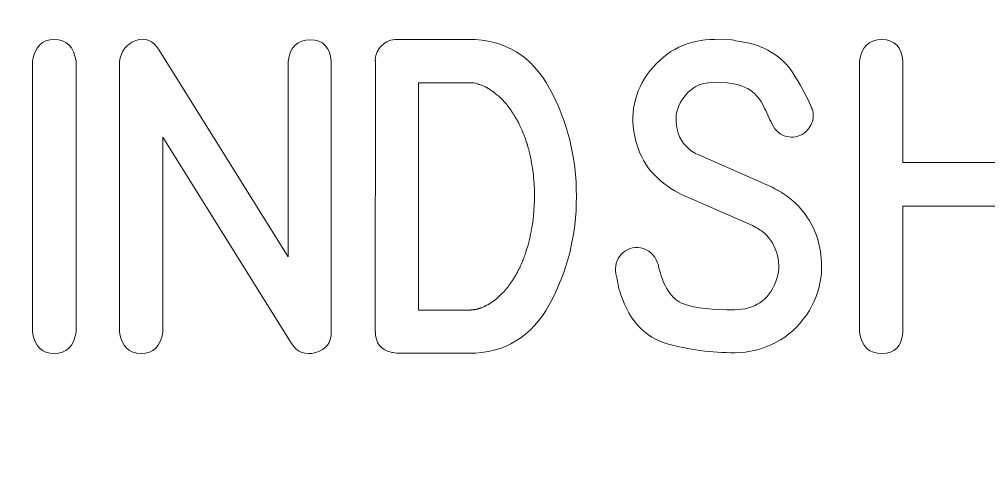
# Model space of a CAD drawing. Header units: millimetres. Extents: x -288 to 359, y -150 to 98.
# Drawn here: x -106.56 to -96.76, y 21.22 to 25.71 of the extents above; entities that cross this region are included whole.
import ezdxf

# ---------------------------------------------------------------- set-up
doc = ezdxf.new("R2010")
doc.units = ezdxf.units.MM
doc.header["$MEASUREMENT"] = 0
doc.layers.add('Cut', color=7, linetype='Continuous', plot=False)
doc.layers.add('Engrave', color=7, linetype='Continuous')

msp = doc.modelspace()

# ---------------------------------------------------------------- linework, layer by layer
at = {"layer": 'Cut', "color": 250, "lineweight": 9}
msp.add_open_spline([(-125.3294, 95.8698), (-125.5948, 95.8696), (-125.8492, 95.764), (-126.0368, 95.5762), (-126.0368, 95.5762), (-126.2243, 95.3885), (-126.3296, 95.1352), (-126.3294, 94.8698), (-126.3294, 94.8698), (-126.3294, 94.8698), (-126.3294, 90.3823), (-126.3294, 90.3823), (-126.3294, 90.3823), (-126.3292, 90.1169), (-126.2236, 89.8624), (-126.0359, 89.6749), (-126.0359, 89.6749), (-125.8481, 89.4874), (-125.5948, 89.3821), (-125.3294, 89.3823), (-125.3294, 89.3823), (-125.3294, 89.3823), (-122.8669, 89.3823), (-122.8669, 89.3823), (-122.8669, 89.3823), (-120.5447, 89.3823), (-118.3988, 88.1434), (-117.2377, 86.1323), (-117.2377, 86.1323), (-116.0766, 84.1212), (-116.0766, 81.6434), (-117.2377, 79.6323), (-117.2377, 79.6323), (-118.3988, 77.6212), (-120.5447, 76.3823), (-122.8669, 76.3823), (-122.8669, 76.3823), (-122.8669, 76.3823), (-125.3294, 76.3823), (-125.3294, 76.3823), (-125.3294, 76.3823), (-125.5948, 76.3821), (-125.8492, 76.2765), (-126.0368, 76.0887), (-126.0368, 76.0887), (-126.2243, 75.901), (-126.3296, 75.6477), (-126.3294, 75.3823), (-126.3294, 75.3823), (-126.3294, 75.3823), (-126.3294, 23.7073), (-126.3294, 23.7073), (-126.3294, 23.7073), (-126.3292, 23.4419), (-126.2236, 23.1874), (-126.0359, 22.9999), (-126.0359, 22.9999), (-125.8481, 22.8124), (-125.5948, 22.7071), (-125.3294, 22.7073), (-125.3294, 22.7073), (-125.3294, 22.7073), (-122.8669, 22.7073), (-122.8669, 22.7073), (-122.8669, 22.7073), (-120.5447, 22.7073), (-118.3988, 21.4684), (-117.2377, 19.4573), (-117.2377, 19.4573), (-116.0766, 17.4462), (-116.0766, 14.9684), (-117.2377, 12.9573), (-117.2377, 12.9573), (-118.3988, 10.9462), (-120.5447, 9.7073), (-122.8669, 9.7073), (-122.8669, 9.7073), (-122.8669, 9.7073), (-125.3294, 9.7073), (-125.3294, 9.7073), (-125.3294, 9.7073), (-125.5948, 9.7071), (-125.8492, 9.6015), (-126.0368, 9.4137), (-126.0368, 9.4137), (-126.2243, 9.226), (-126.3296, 8.9727), (-126.3294, 8.7073), (-126.3294, 8.7073), (-126.3294, 8.7073), (-126.3294, -62.0177), (-126.3294, -62.0177), (-126.3294, -62.0177), (-126.3292, -62.2831), (-126.2236, -62.5376), (-126.0359, -62.7251), (-126.0359, -62.7251), (-125.8481, -62.9126), (-125.5948, -63.0179), (-125.3294, -63.0177), (-125.3294, -63.0177), (-125.3294, -63.0177), (-122.8669, -63.0177), (-122.8669, -63.0177), (-122.8669, -63.0177), (-120.5447, -63.0177), (-118.3988, -64.2566), (-117.2377, -66.2677), (-117.2377, -66.2677), (-116.0766, -68.2788), (-116.0766, -70.7566), (-117.2377, -72.7677), (-117.2377, -72.7677), (-118.3988, -74.7788), (-120.5447, -76.0177), (-122.8669, -76.0177), (-122.8669, -76.0177), (-122.8669, -76.0177), (-125.3294, -76.0177), (-125.3294, -76.0177), (-125.3294, -76.0177), (-125.5948, -76.0179), (-125.8492, -76.1235), (-126.0368, -76.3113), (-126.0368, -76.3113), (-126.2243, -76.499), (-126.3296, -76.7523), (-126.3294, -77.0177), (-126.3294, -77.0177), (-126.3294, -77.0177), (-126.3294, -128.6927), (-126.3294, -128.6927), (-126.3294, -128.6927), (-126.3292, -128.9581), (-126.2236, -129.2126), (-126.0359, -129.4001), (-126.0359, -129.4001), (-125.8481, -129.5876), (-125.5948, -129.6929), (-125.3294, -129.6927), (-125.3294, -129.6927), (-125.3294, -129.6927), (-122.8669, -129.6927), (-122.8669, -129.6927), (-122.8669, -129.6927), (-120.5447, -129.6927), (-118.3988, -130.9316), (-117.2377, -132.9427), (-117.2377, -132.9427), (-116.0766, -134.9538), (-116.0766, -137.4316), (-117.2377, -139.4427), (-117.2377, -139.4427), (-118.3988, -141.4538), (-120.5447, -142.6927), (-122.8669, -142.6927), (-122.8669, -142.6927), (-122.8669, -142.6927), (-125.3294, -142.6927), (-125.3294, -142.6927), (-125.3294, -142.6927), (-125.5948, -142.6929), (-125.8492, -142.7985), (-126.0368, -142.9863), (-126.0368, -142.9863), (-126.2243, -143.174), (-126.3296, -143.4273), (-126.3294, -143.6927), (-126.3294, -143.6927), (-126.3294, -143.6927), (-126.3294, -148.1802), (-126.3294, -148.1802), (-126.3294, -148.1802), (-126.3292, -148.4456), (-126.2236, -148.7001), (-126.0359, -148.8876), (-126.0359, -148.8876), (-125.8481, -149.0751), (-125.5948, -149.1804), (-125.3294, -149.1802), (-125.3294, -149.1802), (-125.3294, -149.1802), (16.1206, -149.1802), (16.1206, -149.1802), (16.1206, -149.1802), (16.386, -149.1801), (16.6404, -149.0745), (16.828, -148.8867), (16.828, -148.8867), (17.0155, -148.6989), (17.1208, -148.4456), (17.1206, -148.1802), (17.1206, -148.1802), (17.1206, -148.1802), (17.1206, -143.6927), (17.1206, -143.6927), (17.1206, -143.6927), (17.1204, -143.4273), (17.0149, -143.1729), (16.8271, -142.9854), (16.8271, -142.9854), (16.6393, -142.7978), (16.386, -142.6926), (16.1206, -142.6927), (16.1206, -142.6927), (16.1206, -142.6927), (13.6581, -142.6927), (13.6581, -142.6927), (13.6581, -142.6927), (11.3359, -142.6927), (9.1901, -141.4538), (8.029, -139.4427), (8.029, -139.4427), (6.8678, -137.4316), (6.8678, -134.9538), (8.029, -132.9427), (8.029, -132.9427), (9.1901, -130.9316), (11.3359, -129.6927), (13.6581, -129.6927), (13.6581, -129.6927), (13.6581, -129.6927), (16.1206, -129.6927), (16.1206, -129.6927), (16.1206, -129.6927), (16.386, -129.6926), (16.6404, -129.587), (16.828, -129.3992), (16.828, -129.3992), (17.0155, -129.2114), (17.1208, -128.9581), (17.1206, -128.6927), (17.1206, -128.6927), (17.1206, -128.6927), (17.1206, -77.0177), (17.1206, -77.0177), (17.1206, -77.0177), (17.1204, -76.7523), (17.0149, -76.4979), (16.8271, -76.3104), (16.8271, -76.3104), (16.6393, -76.1228), (16.386, -76.0176), (16.1206, -76.0177), (16.1206, -76.0177), (16.1206, -76.0177), (13.6581, -76.0177), (13.6581, -76.0177), (13.6581, -76.0177), (11.3359, -76.0177), (9.1901, -74.7788), (8.029, -72.7677), (8.029, -72.7677), (6.8678, -70.7566), (6.8678, -68.2788), (8.029, -66.2677), (8.029, -66.2677), (9.1901, -64.2566), (11.3359, -63.0177), (13.6581, -63.0177), (13.6581, -63.0177), (13.6581, -63.0177), (16.1206, -63.0177), (16.1206, -63.0177), (16.1206, -63.0177), (16.386, -63.0176), (16.6404, -62.912), (16.828, -62.7242), (16.828, -62.7242), (17.0155, -62.5364), (17.1208, -62.2831), (17.1206, -62.0177), (17.1206, -62.0177), (17.1206, -62.0177), (17.1206, 8.7073), (17.1206, 8.7073), (17.1206, 8.7073), (17.1204, 8.9727), (17.0149, 9.2271), (16.8271, 9.4146), (16.8271, 9.4146), (16.6393, 9.6022), (16.386, 9.7074), (16.1206, 9.7073), (16.1206, 9.7073), (16.1206, 9.7073), (13.6581, 9.7073), (13.6581, 9.7073), (13.6581, 9.7073), (11.3359, 9.7073), (9.1901, 10.9462), (8.029, 12.9573), (8.029, 12.9573), (6.8678, 14.9684), (6.8678, 17.4462), (8.029, 19.4573), (8.029, 19.4573), (9.1901, 21.4684), (11.3359, 22.7073), (13.6581, 22.7073), (13.6581, 22.7073), (13.6581, 22.7073), (16.1206, 22.7073), (16.1206, 22.7073), (16.1206, 22.7073), (16.386, 22.7074), (16.6404, 22.813), (16.828, 23.0008), (16.828, 23.0008), (17.0155, 23.1886), (17.1208, 23.4419), (17.1206, 23.7073), (17.1206, 23.7073), (17.1206, 23.7073), (17.1206, 75.3823), (17.1206, 75.3823), (17.1206, 75.3823), (17.1204, 75.6477), (17.0149, 75.9021), (16.8271, 76.0896), (16.8271, 76.0896), (16.6393, 76.2772), (16.386, 76.3824), (16.1206, 76.3823), (16.1206, 76.3823), (16.1206, 76.3823), (13.6581, 76.3823), (13.6581, 76.3823), (13.6581, 76.3823), (11.3359, 76.3823), (9.1901, 77.6212), (8.029, 79.6323), (8.029, 79.6323), (6.8678, 81.6434), (6.8678, 84.1212), (8.029, 86.1323), (8.029, 86.1323), (9.1901, 88.1434), (11.3359, 89.3823), (13.6581, 89.3823), (13.6581, 89.3823), (13.6581, 89.3823), (16.1206, 89.3823), (16.1206, 89.3823), (16.1206, 89.3823), (16.386, 89.3824), (16.6404, 89.488), (16.828, 89.6758), (16.828, 89.6758), (17.0155, 89.8636), (17.1208, 90.1169), (17.1206, 90.3823), (17.1206, 90.3823), (17.1206, 90.3823), (17.1206, 94.8698), (17.1206, 94.8698), (17.1206, 94.8698), (17.1204, 95.1352), (17.0149, 95.3896), (16.8271, 95.5771), (16.8271, 95.5771), (16.6393, 95.7647), (16.386, 95.8699), (16.1206, 95.8698), (16.1206, 95.8698), (16.1206, 95.8698), (-125.3294, 95.8698), (-125.3294, 95.8698)], degree=3, knots=[0, 0, 0, 0, 0.010753, 0.010753, 0.010753, 0.010753, 0.021505, 0.021505, 0.021505, 0.021505, 0.032258, 0.032258, 0.032258, 0.032258, 0.043011, 0.043011, 0.043011, 0.043011, 0.053763, 0.053763, 0.053763, 0.053763, 0.064516, 0.064516, 0.064516, 0.064516, 0.075269, 0.075269, 0.075269, 0.075269, 0.086022, 0.086022, 0.086022, 0.086022, 0.096774, 0.096774, 0.096774, 0.096774, 0.107527, 0.107527, 0.107527, 0.107527, 0.11828, 0.11828, 0.11828, 0.11828, 0.129032, 0.129032, 0.129032, 0.129032, 0.139785, 0.139785, 0.139785, 0.139785, 0.150538, 0.150538, 0.150538, 0.150538, 0.16129, 0.16129, 0.16129, 0.16129, 0.172043, 0.172043, 0.172043, 0.172043, 0.182796, 0.182796, 0.182796, 0.182796, 0.193548, 0.193548, 0.193548, 0.193548, 0.204301, 0.204301, 0.204301, 0.204301, 0.215054, 0.215054, 0.215054, 0.215054, 0.225806, 0.225806, 0.225806, 0.225806, 0.236559, 0.236559, 0.236559, 0.236559, 0.247312, 0.247312, 0.247312, 0.247312, 0.258065, 0.258065, 0.258065, 0.258065, 0.268817, 0.268817, 0.268817, 0.268817, 0.27957, 0.27957, 0.27957, 0.27957, 0.290323, 0.290323, 0.290323, 0.290323, 0.301075, 0.301075, 0.301075, 0.301075, 0.311828, 0.311828, 0.311828, 0.311828, 0.322581, 0.322581, 0.322581, 0.322581, 0.333333, 0.333333, 0.333333, 0.333333, 0.344086, 0.344086, 0.344086, 0.344086, 0.354839, 0.354839, 0.354839, 0.354839, 0.365591, 0.365591, 0.365591, 0.365591, 0.376344, 0.376344, 0.376344, 0.376344, 0.387097, 0.387097, 0.387097, 0.387097, 0.397849, 0.397849, 0.397849, 0.397849, 0.408602, 0.408602, 0.408602, 0.408602, 0.419355, 0.419355, 0.419355, 0.419355, 0.430108, 0.430108, 0.430108, 0.430108, 0.44086, 0.44086, 0.44086, 0.44086, 0.451613, 0.451613, 0.451613, 0.451613, 0.462366, 0.462366, 0.462366, 0.462366, 0.473118, 0.473118, 0.473118, 0.473118, 0.483871, 0.483871, 0.483871, 0.483871, 0.494624, 0.494624, 0.494624, 0.494624, 0.505376, 0.505376, 0.505376, 0.505376, 0.516129, 0.516129, 0.516129, 0.516129, 0.526882, 0.526882, 0.526882, 0.526882, 0.537634, 0.537634, 0.537634, 0.537634, 0.548387, 0.548387, 0.548387, 0.548387, 0.55914, 0.55914, 0.55914, 0.55914, 0.569892, 0.569892, 0.569892, 0.569892, 0.580645, 0.580645, 0.580645, 0.580645, 0.591398, 0.591398, 0.591398, 0.591398, 0.602151, 0.602151, 0.602151, 0.602151, 0.612903, 0.612903, 0.612903, 0.612903, 0.623656, 0.623656, 0.623656, 0.623656, 0.634409, 0.634409, 0.634409, 0.634409, 0.645161, 0.645161, 0.645161, 0.645161, 0.655914, 0.655914, 0.655914, 0.655914, 0.666667, 0.666667, 0.666667, 0.666667, 0.677419, 0.677419, 0.677419, 0.677419, 0.688172, 0.688172, 0.688172, 0.688172, 0.698925, 0.698925, 0.698925, 0.698925, 0.709677, 0.709677, 0.709677, 0.709677, 0.72043, 0.72043, 0.72043, 0.72043, 0.731183, 0.731183, 0.731183, 0.731183, 0.741935, 0.741935, 0.741935, 0.741935, 0.752688, 0.752688, 0.752688, 0.752688, 0.763441, 0.763441, 0.763441, 0.763441, 0.774194, 0.774194, 0.774194, 0.774194, 0.784946, 0.784946, 0.784946, 0.784946, 0.795699, 0.795699, 0.795699, 0.795699, 0.806452, 0.806452, 0.806452, 0.806452, 0.817204, 0.817204, 0.817204, 0.817204, 0.827957, 0.827957, 0.827957, 0.827957, 0.83871, 0.83871, 0.83871, 0.83871, 0.849462, 0.849462, 0.849462, 0.849462, 0.860215, 0.860215, 0.860215, 0.860215, 0.870968, 0.870968, 0.870968, 0.870968, 0.88172, 0.88172, 0.88172, 0.88172, 0.892473, 0.892473, 0.892473, 0.892473, 0.903226, 0.903226, 0.903226, 0.903226, 0.913978, 0.913978, 0.913978, 0.913978, 0.924731, 0.924731, 0.924731, 0.924731, 0.935484, 0.935484, 0.935484, 0.935484, 0.946237, 0.946237, 0.946237, 0.946237, 0.956989, 0.956989, 0.956989, 0.956989, 0.967742, 0.967742, 0.967742, 0.967742, 0.978495, 0.978495, 0.978495, 0.978495, 1, 1, 1, 1], dxfattribs=at)
at = {"layer": 'Engrave', "color": 240, "lineweight": 9}
for points, knots in [([(-77.6044, -14.6562), (-77.6044, -14.6562), (-114.9258, -14.6562), (-114.9258, -14.6562), (-114.9258, -14.6562), (-114.9258, -14.6562), (-114.9258, 31.2174), (-114.9258, 31.2174), (-114.9258, 31.2174), (-114.9258, 31.2174), (-68.7853, 31.2174), (-68.7853, 31.2174), (-68.7853, 31.2174), (-68.7853, 31.2174), (-68.7853, 30.4674), (-68.7853, 30.4674), (-68.7853, 30.4674), (-68.7853, 30.4674), (-114.1758, 30.4674), (-114.1758, 30.4674), (-114.1758, 30.4674), (-114.1758, 30.4674), (-114.1758, -13.9062), (-114.1758, -13.9062), (-114.1758, -13.9062), (-114.1758, -13.9062), (-77.6044, -13.9062), (-77.6044, -13.9062), (-77.6044, -13.9062), (-77.6044, -13.9062), (-77.6044, -14.6562), (-77.6044, -14.6562)], [0, 0, 0, 0, 0.111111, 0.111111, 0.111111, 0.111111, 0.222222, 0.222222, 0.222222, 0.222222, 0.333333, 0.333333, 0.333333, 0.333333, 0.444444, 0.444444, 0.444444, 0.444444, 0.555556, 0.555556, 0.555556, 0.555556, 0.666667, 0.666667, 0.666667, 0.666667, 0.777778, 0.777778, 0.777778, 0.777778, 1, 1, 1, 1]), ([(-105.9901, 22.5449), (-106.0129, 22.3994), (-106.0864, 22.3269), (-106.2108, 22.3274), (-106.2108, 22.3274), (-106.3357, 22.3279), (-106.4087, 22.4004), (-106.4304, 22.5449), (-106.4304, 22.5449), (-106.4304, 22.5449), (-106.4304, 25.286), (-106.4304, 25.286), (-106.4304, 25.286), (-106.4087, 25.4315), (-106.3357, 25.505), (-106.2108, 25.5056), (-106.2108, 25.5056), (-106.0864, 25.5061), (-106.0129, 25.4325), (-105.9901, 25.286), (-105.9901, 25.286), (-105.9901, 25.286), (-105.9901, 22.5449), (-105.9901, 22.5449)], [0, 0, 0, 0, 0.142857, 0.142857, 0.142857, 0.142857, 0.285714, 0.285714, 0.285714, 0.285714, 0.428571, 0.428571, 0.428571, 0.428571, 0.571429, 0.571429, 0.571429, 0.571429, 0.714286, 0.714286, 0.714286, 0.714286, 1, 1, 1, 1]), ([(-103.4089, 22.5449), (-103.4089, 22.4364), (-103.4613, 22.3676), (-103.5661, 22.338), (-103.5661, 22.338), (-103.6714, 22.3089), (-103.7523, 22.3396), (-103.8105, 22.4306), (-103.8105, 22.4306), (-103.8105, 22.4306), (-105.1128, 24.5187), (-105.1128, 24.5187), (-105.1128, 24.5187), (-105.1128, 24.5187), (-105.1128, 22.5449), (-105.1128, 22.5449), (-105.1128, 22.5449), (-105.1356, 22.4004), (-105.2086, 22.3279), (-105.3319, 22.3279), (-105.3319, 22.3279), (-105.4557, 22.3279), (-105.5282, 22.4004), (-105.5499, 22.5449), (-105.5499, 22.5449), (-105.5499, 22.5449), (-105.5499, 25.2828), (-105.5499, 25.2828), (-105.5499, 25.2828), (-105.5346, 25.3902), (-105.4795, 25.4611), (-105.3848, 25.4955), (-105.3848, 25.4955), (-105.2901, 25.5294), (-105.2112, 25.4971), (-105.1483, 25.3992), (-105.1483, 25.3992), (-105.1483, 25.3992), (-103.846, 23.3079), (-103.846, 23.3079), (-103.846, 23.3079), (-103.846, 23.3079), (-103.846, 25.2828), (-103.846, 25.2828), (-103.846, 25.2828), (-103.8264, 25.4304), (-103.7513, 25.504), (-103.6206, 25.5024), (-103.6206, 25.5024), (-103.4899, 25.5008), (-103.4195, 25.4278), (-103.4089, 25.2828), (-103.4089, 25.2828), (-103.4089, 25.2828), (-103.4089, 22.5449), (-103.4089, 22.5449)], [0, 0, 0, 0, 0.066667, 0.066667, 0.066667, 0.066667, 0.133333, 0.133333, 0.133333, 0.133333, 0.2, 0.2, 0.2, 0.2, 0.266667, 0.266667, 0.266667, 0.266667, 0.333333, 0.333333, 0.333333, 0.333333, 0.4, 0.4, 0.4, 0.4, 0.466667, 0.466667, 0.466667, 0.466667, 0.533333, 0.533333, 0.533333, 0.533333, 0.6, 0.6, 0.6, 0.6, 0.666667, 0.666667, 0.666667, 0.666667, 0.733333, 0.733333, 0.733333, 0.733333, 0.8, 0.8, 0.8, 0.8, 0.866667, 0.866667, 0.866667, 0.866667, 1, 1, 1, 1]), ([(-102.7469, 25.5061), (-102.7469, 25.5061), (-102.0167, 25.5061), (-102.0167, 25.5061), (-102.0167, 25.5061), (-101.6537, 25.5061), (-101.3822, 25.341), (-101.2012, 25.0103), (-101.2012, 25.0103), (-101.0203, 24.6795), (-100.9298, 24.3155), (-100.9298, 23.9186), (-100.9298, 23.9186), (-100.9298, 23.5217), (-101.0208, 23.1582), (-101.2018, 22.8275), (-101.2018, 22.8275), (-101.3833, 22.4967), (-101.6547, 22.3311), (-102.0167, 22.3311), (-102.0167, 22.3311), (-102.0167, 22.3311), (-102.7469, 22.3311), (-102.7469, 22.3311), (-102.7469, 22.3311), (-102.7469, 22.3311), (-102.7438, 22.3311), (-102.7438, 22.3311), (-102.7438, 22.3311), (-102.7438, 22.3311), (-102.7469, 22.3311), (-102.7469, 22.3311), (-102.7469, 22.3311), (-102.7808, 22.3364), (-102.7993, 22.3396), (-102.8025, 22.3406), (-102.8025, 22.3406), (-102.9099, 22.366), (-102.9634, 22.4364), (-102.9623, 22.5512), (-102.9623, 22.5512), (-102.9623, 22.5512), (-102.9639, 22.5512), (-102.9639, 22.5512), (-102.9639, 22.5512), (-102.9639, 22.5512), (-102.9623, 25.2891), (-102.9623, 25.2891), (-102.9623, 25.2891), (-102.9634, 25.2923), (-102.9639, 25.2966), (-102.9639, 25.3013), (-102.9639, 25.3013), (-102.9607, 25.3585), (-102.9385, 25.4066), (-102.8967, 25.4463), (-102.8967, 25.4463), (-102.8544, 25.486), (-102.8041, 25.5061), (-102.7454, 25.5061), (-102.7454, 25.5061), (-102.7454, 25.5061), (-102.7469, 25.5061), (-102.7469, 25.5061)], [0, 0, 0, 0, 0.058824, 0.058824, 0.058824, 0.058824, 0.117647, 0.117647, 0.117647, 0.117647, 0.176471, 0.176471, 0.176471, 0.176471, 0.235294, 0.235294, 0.235294, 0.235294, 0.294118, 0.294118, 0.294118, 0.294118, 0.352941, 0.352941, 0.352941, 0.352941, 0.411765, 0.411765, 0.411765, 0.411765, 0.470588, 0.470588, 0.470588, 0.470588, 0.529412, 0.529412, 0.529412, 0.529412, 0.588235, 0.588235, 0.588235, 0.588235, 0.647059, 0.647059, 0.647059, 0.647059, 0.705882, 0.705882, 0.705882, 0.705882, 0.764706, 0.764706, 0.764706, 0.764706, 0.823529, 0.823529, 0.823529, 0.823529, 0.882353, 0.882353, 0.882353, 0.882353, 1, 1, 1, 1]), ([(-98.975, 24.0207), (-98.975, 24.0207), (-98.9502, 24.0101), (-98.9502, 24.0101), (-98.9502, 24.0101), (-98.9502, 24.0101), (-98.9221, 23.9964), (-98.9221, 23.9964), (-98.9221, 23.9964), (-98.9221, 23.9964), (-98.8973, 23.9821), (-98.8973, 23.9821), (-98.8973, 23.9821), (-98.8904, 23.9768), (-98.8819, 23.972), (-98.8734, 23.9673), (-98.8734, 23.9673), (-98.8644, 23.9631), (-98.856, 23.9578), (-98.8475, 23.953), (-98.8475, 23.953), (-98.6433, 23.8186), (-98.5163, 23.6323), (-98.4681, 23.3947), (-98.4681, 23.3947), (-98.4496, 23.3016), (-98.4453, 23.2058), (-98.4554, 23.1079), (-98.4554, 23.1079), (-98.4723, 22.9672), (-98.5215, 22.8375), (-98.6036, 22.7179), (-98.6036, 22.7179), (-98.6856, 22.5983), (-98.7888, 22.5063), (-98.9126, 22.4412), (-98.9126, 22.4412), (-99.046, 22.3708), (-99.1841, 22.3359), (-99.3269, 22.3359), (-99.3269, 22.3359), (-99.5667, 22.3359), (-99.7953, 22.3666), (-100.0138, 22.4279), (-100.0138, 22.4279), (-100.2318, 22.4893), (-100.3874, 22.6539), (-100.48, 22.9217), (-100.48, 22.9217), (-100.4927, 22.956), (-100.5017, 22.991), (-100.508, 23.027), (-100.508, 23.027), (-100.5144, 23.0635), (-100.5218, 23.0995), (-100.5297, 23.136), (-100.5297, 23.136), (-100.5451, 23.21), (-100.5271, 23.2757), (-100.4747, 23.3328), (-100.4747, 23.3328), (-100.4228, 23.3894), (-100.3578, 23.4111), (-100.2805, 23.3979), (-100.2805, 23.3979), (-100.1985, 23.381), (-100.1419, 23.3307), (-100.1096, 23.246), (-100.1096, 23.246), (-100.1096, 23.246), (-100.1048, 23.2317), (-100.1048, 23.2317), (-100.1048, 23.2317), (-100.0556, 23.0074), (-99.9688, 22.8735), (-99.8455, 22.8301), (-99.8455, 22.8301), (-99.7217, 22.7867), (-99.5502, 22.7671), (-99.3301, 22.7714), (-99.3301, 22.7714), (-99.1274, 22.7714), (-98.9883, 22.8666), (-98.9126, 23.0566), (-98.9126, 23.0566), (-98.8798, 23.1413), (-98.8745, 23.2296), (-98.8973, 23.3212), (-98.8973, 23.3212), (-98.92, 23.4122), (-98.965, 23.4889), (-99.0322, 23.5498), (-99.0322, 23.5498), (-99.0624, 23.5757), (-99.1015, 23.5995), (-99.1502, 23.6223), (-99.1502, 23.6223), (-99.1502, 23.6223), (-99.8677, 23.9371), (-99.8677, 23.9371), (-99.8677, 23.9371), (-99.8677, 23.9371), (-99.891, 23.9498), (-99.891, 23.9498), (-99.891, 23.9498), (-100.126, 24.0736), (-100.2715, 24.2499), (-100.3281, 24.4785), (-100.3281, 24.4785), (-100.3974, 24.743), (-100.3493, 24.9801), (-100.1831, 25.1907), (-100.1831, 25.1907), (-100.0175, 25.4008), (-99.7995, 25.5061), (-99.5301, 25.5061), (-99.5301, 25.5061), (-99.5301, 25.5061), (-99.3592, 25.5013), (-99.3592, 25.5013), (-99.3592, 25.5013), (-99.3037, 25.4913), (-99.2497, 25.4812), (-99.1984, 25.4712), (-99.1984, 25.4712), (-99.1465, 25.4617), (-99.0941, 25.4447), (-99.0417, 25.4209), (-99.0417, 25.4209), (-98.9115, 25.3601), (-98.8115, 25.2759), (-98.7422, 25.1696), (-98.7422, 25.1696), (-98.6729, 25.0632), (-98.6104, 24.9478), (-98.5549, 24.824), (-98.5549, 24.824), (-98.5496, 24.8124), (-98.5448, 24.7991), (-98.5406, 24.7838), (-98.5406, 24.7838), (-98.5295, 24.733), (-98.5348, 24.687), (-98.5565, 24.6457), (-98.5565, 24.6457), (-98.5686, 24.6197), (-98.5819, 24.6002), (-98.5951, 24.5869), (-98.5951, 24.5869), (-98.6083, 24.5732), (-98.6194, 24.5642), (-98.6274, 24.5589), (-98.6274, 24.5589), (-98.6814, 24.5208), (-98.7401, 24.5092), (-98.8041, 24.525), (-98.8041, 24.525), (-98.8687, 24.5393), (-98.9174, 24.5806), (-98.9518, 24.6489), (-98.9518, 24.6489), (-98.9787, 24.7086), (-99.0073, 24.77), (-99.0375, 24.8325), (-99.0375, 24.8325), (-99.0682, 24.8949), (-99.111, 24.9468), (-99.1655, 24.9886), (-99.1655, 24.9886), (-99.1883, 25.005), (-99.2105, 25.0172), (-99.2317, 25.0246), (-99.2317, 25.0246), (-99.2529, 25.0325), (-99.2761, 25.041), (-99.3021, 25.0505), (-99.3021, 25.0505), (-99.3021, 25.0505), (-99.4026, 25.0674), (-99.4026, 25.0674), (-99.4026, 25.0674), (-99.4026, 25.0674), (-99.5455, 25.0722), (-99.5455, 25.0722), (-99.5455, 25.0722), (-99.6841, 25.0701), (-99.79, 25.0103), (-99.863, 24.8923), (-99.863, 24.8923), (-99.9127, 24.8166), (-99.9312, 24.7325), (-99.9191, 24.6393), (-99.9191, 24.6393), (-99.9048, 24.525), (-99.8508, 24.4361), (-99.7577, 24.3726), (-99.7577, 24.3726), (-99.7534, 24.37), (-99.7492, 24.3663), (-99.7439, 24.3626), (-99.7439, 24.3626), (-99.7386, 24.3594), (-99.7328, 24.3557), (-99.727, 24.3525), (-99.727, 24.3525), (-99.727, 24.3525), (-99.7095, 24.3451), (-99.7095, 24.3451), (-99.7095, 24.3451), (-99.7095, 24.3451), (-99.691, 24.3372), (-99.691, 24.3372), (-99.691, 24.3372), (-99.691, 24.3372), (-98.975, 24.0207), (-98.975, 24.0207)], [0, 0, 0, 0, 0.018182, 0.018182, 0.018182, 0.018182, 0.036364, 0.036364, 0.036364, 0.036364, 0.054545, 0.054545, 0.054545, 0.054545, 0.072727, 0.072727, 0.072727, 0.072727, 0.090909, 0.090909, 0.090909, 0.090909, 0.109091, 0.109091, 0.109091, 0.109091, 0.127273, 0.127273, 0.127273, 0.127273, 0.145455, 0.145455, 0.145455, 0.145455, 0.163636, 0.163636, 0.163636, 0.163636, 0.181818, 0.181818, 0.181818, 0.181818, 0.2, 0.2, 0.2, 0.2, 0.218182, 0.218182, 0.218182, 0.218182, 0.236364, 0.236364, 0.236364, 0.236364, 0.254545, 0.254545, 0.254545, 0.254545, 0.272727, 0.272727, 0.272727, 0.272727, 0.290909, 0.290909, 0.290909, 0.290909, 0.309091, 0.309091, 0.309091, 0.309091, 0.327273, 0.327273, 0.327273, 0.327273, 0.345455, 0.345455, 0.345455, 0.345455, 0.363636, 0.363636, 0.363636, 0.363636, 0.381818, 0.381818, 0.381818, 0.381818, 0.4, 0.4, 0.4, 0.4, 0.418182, 0.418182, 0.418182, 0.418182, 0.436364, 0.436364, 0.436364, 0.436364, 0.454545, 0.454545, 0.454545, 0.454545, 0.472727, 0.472727, 0.472727, 0.472727, 0.490909, 0.490909, 0.490909, 0.490909, 0.509091, 0.509091, 0.509091, 0.509091, 0.527273, 0.527273, 0.527273, 0.527273, 0.545455, 0.545455, 0.545455, 0.545455, 0.563636, 0.563636, 0.563636, 0.563636, 0.581818, 0.581818, 0.581818, 0.581818, 0.6, 0.6, 0.6, 0.6, 0.618182, 0.618182, 0.618182, 0.618182, 0.636364, 0.636364, 0.636364, 0.636364, 0.654545, 0.654545, 0.654545, 0.654545, 0.672727, 0.672727, 0.672727, 0.672727, 0.690909, 0.690909, 0.690909, 0.690909, 0.709091, 0.709091, 0.709091, 0.709091, 0.727273, 0.727273, 0.727273, 0.727273, 0.745455, 0.745455, 0.745455, 0.745455, 0.763636, 0.763636, 0.763636, 0.763636, 0.781818, 0.781818, 0.781818, 0.781818, 0.8, 0.8, 0.8, 0.8, 0.818182, 0.818182, 0.818182, 0.818182, 0.836364, 0.836364, 0.836364, 0.836364, 0.854545, 0.854545, 0.854545, 0.854545, 0.872727, 0.872727, 0.872727, 0.872727, 0.890909, 0.890909, 0.890909, 0.890909, 0.909091, 0.909091, 0.909091, 0.909091, 0.927273, 0.927273, 0.927273, 0.927273, 0.945455, 0.945455, 0.945455, 0.945455, 0.963636, 0.963636, 0.963636, 0.963636, 1, 1, 1, 1]), ([(-98.0665, 22.5449), (-98.0665, 22.5449), (-98.0665, 25.286), (-98.0665, 25.286), (-98.0665, 25.286), (-98.0448, 25.4347), (-97.9691, 25.5077), (-97.84, 25.5056), (-97.84, 25.5056), (-97.7109, 25.5029), (-97.6405, 25.4294), (-97.6294, 25.286), (-97.6294, 25.286), (-97.6294, 25.286), (-97.6294, 24.261), (-97.6294, 24.261), (-97.6294, 24.261), (-97.6294, 24.261), (-96.3811, 24.261), (-96.3811, 24.261), (-96.3811, 24.261), (-96.3811, 24.261), (-96.3811, 25.286), (-96.3811, 25.286), (-96.3811, 25.286), (-96.3594, 25.4315), (-96.2864, 25.505), (-96.162, 25.5056), (-96.162, 25.5056), (-96.0377, 25.5061), (-95.9636, 25.4325), (-95.9408, 25.286), (-95.9408, 25.286), (-95.9408, 25.286), (-95.9408, 22.5449), (-95.9408, 22.5449), (-95.9408, 22.5449), (-95.9636, 22.3994), (-96.0377, 22.3269), (-96.162, 22.3274), (-96.162, 22.3274), (-96.2864, 22.3279), (-96.3594, 22.4004), (-96.3811, 22.5449), (-96.3811, 22.5449), (-96.3811, 22.5449), (-96.3811, 23.8207), (-96.3811, 23.8207), (-96.3811, 23.8207), (-96.3811, 23.8207), (-97.6294, 23.8207), (-97.6294, 23.8207), (-97.6294, 23.8207), (-97.6294, 23.8207), (-97.6294, 22.5449), (-97.6294, 22.5449), (-97.6294, 22.5449), (-97.6405, 22.4025), (-97.7109, 22.33), (-97.84, 22.3279), (-97.84, 22.3279), (-97.9691, 22.3258), (-98.0448, 22.3983), (-98.0665, 22.5449)], [0, 0, 0, 0, 0.058824, 0.058824, 0.058824, 0.058824, 0.117647, 0.117647, 0.117647, 0.117647, 0.176471, 0.176471, 0.176471, 0.176471, 0.235294, 0.235294, 0.235294, 0.235294, 0.294118, 0.294118, 0.294118, 0.294118, 0.352941, 0.352941, 0.352941, 0.352941, 0.411765, 0.411765, 0.411765, 0.411765, 0.470588, 0.470588, 0.470588, 0.470588, 0.529412, 0.529412, 0.529412, 0.529412, 0.588235, 0.588235, 0.588235, 0.588235, 0.647059, 0.647059, 0.647059, 0.647059, 0.705882, 0.705882, 0.705882, 0.705882, 0.764706, 0.764706, 0.764706, 0.764706, 0.823529, 0.823529, 0.823529, 0.823529, 0.882353, 0.882353, 0.882353, 0.882353, 1, 1, 1, 1]), ([(-102.0167, 22.7682), (-102.0146, 22.7682), (-102.0125, 22.7682), (-102.0103, 22.7682), (-102.0103, 22.7682), (-102.0082, 22.7682), (-102.0056, 22.7682), (-102.0029, 22.7682), (-102.0029, 22.7682), (-102.0008, 22.7682), (-101.9987, 22.7687), (-101.9971, 22.7693), (-101.9971, 22.7693), (-101.9955, 22.7698), (-101.9934, 22.7698), (-101.9902, 22.7698), (-101.9902, 22.7698), (-101.9881, 22.7698), (-101.986, 22.7703), (-101.9834, 22.7708), (-101.9834, 22.7708), (-101.9807, 22.7714), (-101.9781, 22.7714), (-101.9749, 22.7714), (-101.9749, 22.7714), (-101.9728, 22.7714), (-101.9707, 22.7719), (-101.9685, 22.7719), (-101.9685, 22.7719), (-101.9664, 22.7724), (-101.9638, 22.773), (-101.9606, 22.773), (-101.9606, 22.773), (-101.959, 22.773), (-101.9569, 22.773), (-101.9548, 22.7735), (-101.9548, 22.7735), (-101.9527, 22.774), (-101.95, 22.7745), (-101.9468, 22.7745), (-101.9468, 22.7745), (-101.9426, 22.7767), (-101.9384, 22.7777), (-101.9347, 22.7777), (-101.9347, 22.7777), (-101.9326, 22.7777), (-101.9304, 22.7782), (-101.9283, 22.7798), (-101.9283, 22.7798), (-101.9262, 22.7814), (-101.9236, 22.783), (-101.9204, 22.7835), (-101.9204, 22.7835), (-101.9183, 22.7835), (-101.9161, 22.7841), (-101.9135, 22.7846), (-101.9135, 22.7846), (-101.9109, 22.7851), (-101.9082, 22.7857), (-101.905, 22.7867), (-101.905, 22.7867), (-101.9029, 22.7867), (-101.9008, 22.7872), (-101.8987, 22.7883), (-101.8987, 22.7883), (-101.8966, 22.7894), (-101.8945, 22.7904), (-101.8913, 22.7915), (-101.8913, 22.7915), (-101.8849, 22.7936), (-101.8802, 22.7957), (-101.877, 22.7978), (-101.877, 22.7978), (-101.8585, 22.8042), (-101.8532, 22.8058), (-101.8616, 22.8042), (-101.8616, 22.8042), (-101.8595, 22.8042), (-101.8574, 22.8047), (-101.8553, 22.8063), (-101.8553, 22.8063), (-101.8532, 22.8079), (-101.8505, 22.8089), (-101.8479, 22.81), (-101.8479, 22.81), (-101.8384, 22.8163), (-101.8341, 22.819), (-101.8352, 22.8179), (-101.8352, 22.8179), (-101.8251, 22.8232), (-101.8198, 22.8259), (-101.8198, 22.8259), (-101.8198, 22.8259), (-101.8177, 22.8269), (-101.8156, 22.828), (-101.8135, 22.8296), (-101.8135, 22.8296), (-101.8114, 22.8312), (-101.8087, 22.8328), (-101.8056, 22.8349), (-101.8056, 22.8349), (-101.7966, 22.8412), (-101.7918, 22.8444), (-101.7918, 22.8444), (-101.7918, 22.8444), (-101.7897, 22.8455), (-101.7876, 22.8465), (-101.7849, 22.8481), (-101.7849, 22.8481), (-101.7823, 22.8497), (-101.7796, 22.8513), (-101.7764, 22.8534), (-101.7764, 22.8534), (-101.7743, 22.8544), (-101.7722, 22.856), (-101.7701, 22.8582), (-101.7701, 22.8582), (-101.768, 22.8603), (-101.7653, 22.8624), (-101.7622, 22.8645), (-101.7622, 22.8645), (-101.7606, 22.8656), (-101.7585, 22.8666), (-101.7563, 22.8682), (-101.7563, 22.8682), (-101.7542, 22.8698), (-101.7516, 22.8719), (-101.7484, 22.8735), (-101.7484, 22.8735), (-101.7463, 22.8756), (-101.741, 22.8798), (-101.7331, 22.8862), (-101.7331, 22.8862), (-101.7246, 22.8947), (-101.7204, 22.8984), (-101.7204, 22.8984), (-101.7204, 22.8984), (-101.7182, 22.9005), (-101.7167, 22.9026), (-101.7145, 22.9047), (-101.7145, 22.9047), (-101.7124, 22.9068), (-101.7098, 22.9095), (-101.7066, 22.9127), (-101.7066, 22.9127), (-101.7045, 22.9148), (-101.7024, 22.9164), (-101.7002, 22.9185), (-101.7002, 22.9185), (-101.6981, 22.9206), (-101.696, 22.9232), (-101.6928, 22.9264), (-101.6928, 22.9264), (-101.6897, 22.9285), (-101.6849, 22.9328), (-101.6786, 22.9386), (-101.6786, 22.9386), (-101.6764, 22.9407), (-101.6743, 22.9428), (-101.6727, 22.9449), (-101.6727, 22.9449), (-101.6706, 22.9471), (-101.668, 22.9497), (-101.6648, 22.9529), (-101.6648, 22.9529), (-101.6627, 22.955), (-101.6606, 22.9571), (-101.6584, 22.9598), (-101.6584, 22.9598), (-101.6563, 22.9624), (-101.6537, 22.965), (-101.651, 22.9682), (-101.651, 22.9682), (-101.6383, 22.9846), (-101.6341, 22.9899), (-101.6383, 22.9836), (-101.6383, 22.9836), (-101.6309, 22.991), (-101.6267, 22.9968), (-101.6246, 23.001), (-101.6246, 23.001), (-101.6151, 23.0132), (-101.6108, 23.019), (-101.6119, 23.018), (-101.6119, 23.018), (-101.6098, 23.0211), (-101.6076, 23.0238), (-101.6061, 23.0264), (-101.6061, 23.0264), (-101.6039, 23.0291), (-101.6013, 23.0317), (-101.5981, 23.0349), (-101.5981, 23.0349), (-101.596, 23.0381), (-101.5944, 23.0412), (-101.5928, 23.0444), (-101.5928, 23.0444), (-101.5912, 23.0476), (-101.5886, 23.0502), (-101.5859, 23.0534), (-101.5859, 23.0534), (-101.5849, 23.0566), (-101.5828, 23.0598), (-101.5801, 23.0635), (-101.5801, 23.0635), (-101.5775, 23.0672), (-101.5754, 23.0703), (-101.5732, 23.0735), (-101.5732, 23.0735), (-101.5669, 23.082), (-101.5632, 23.0883), (-101.5611, 23.0926), (-101.5611, 23.0926), (-101.559, 23.0952), (-101.5568, 23.0989), (-101.5553, 23.1026), (-101.5553, 23.1026), (-101.5537, 23.1058), (-101.5516, 23.1095), (-101.5484, 23.1127), (-101.5484, 23.1127), (-101.5463, 23.1153), (-101.5447, 23.119), (-101.5431, 23.1227), (-101.5431, 23.1227), (-101.5415, 23.1259), (-101.5394, 23.1296), (-101.5362, 23.1328), (-101.5362, 23.1328), (-101.5341, 23.1376), (-101.5309, 23.1444), (-101.5267, 23.1529), (-101.5267, 23.1529), (-101.5246, 23.1561), (-101.523, 23.1592), (-101.5214, 23.1635), (-101.5214, 23.1635), (-101.5198, 23.1677), (-101.5177, 23.1719), (-101.5145, 23.1762), (-101.5145, 23.1762), (-101.5124, 23.1794), (-101.5103, 23.1825), (-101.5087, 23.1862), (-101.5087, 23.1862), (-101.5076, 23.1899), (-101.505, 23.1936), (-101.5018, 23.1979), (-101.5018, 23.1979), (-101.5008, 23.2011), (-101.4997, 23.2042), (-101.4981, 23.2085), (-101.4981, 23.2085), (-101.4965, 23.2127), (-101.4949, 23.2169), (-101.4928, 23.2212), (-101.4928, 23.2212), (-101.4896, 23.2259), (-101.4859, 23.2339), (-101.4817, 23.2444), (-101.4817, 23.2444), (-101.4716, 23.2698), (-101.4679, 23.2783), (-101.4711, 23.2688), (-101.4711, 23.2688), (-101.4701, 23.272), (-101.4685, 23.2762), (-101.4669, 23.2804), (-101.4669, 23.2804), (-101.4653, 23.2852), (-101.4637, 23.29), (-101.4616, 23.2937), (-101.4616, 23.2937), (-101.4605, 23.2979), (-101.4595, 23.3021), (-101.4579, 23.3064), (-101.4579, 23.3064), (-101.4563, 23.3106), (-101.4542, 23.3148), (-101.4526, 23.3201), (-101.4526, 23.3201), (-101.4494, 23.3296), (-101.4468, 23.3376), (-101.4447, 23.345), (-101.4447, 23.345), (-101.4436, 23.3492), (-101.4425, 23.3535), (-101.441, 23.3577), (-101.441, 23.3577), (-101.4394, 23.3614), (-101.4373, 23.3662), (-101.4351, 23.3714), (-101.4351, 23.3714), (-101.4394, 23.3609), (-101.4367, 23.3699), (-101.4277, 23.3979), (-101.4277, 23.3979), (-101.4256, 23.4027), (-101.4224, 23.4117), (-101.4182, 23.4238), (-101.4182, 23.4238), (-101.4182, 23.4281), (-101.4177, 23.4328), (-101.4161, 23.4371), (-101.4161, 23.4371), (-101.4145, 23.4418), (-101.4129, 23.4466), (-101.4119, 23.4519), (-101.4119, 23.4519), (-101.4108, 23.4561), (-101.4097, 23.4603), (-101.4087, 23.4651), (-101.4087, 23.4651), (-101.4081, 23.4699), (-101.4066, 23.4746), (-101.4044, 23.4799), (-101.4044, 23.4799), (-101.4044, 23.4831), (-101.4034, 23.4868), (-101.4018, 23.4916), (-101.4018, 23.4916), (-101.4002, 23.4963), (-101.3992, 23.5011), (-101.3981, 23.5064), (-101.3981, 23.5064), (-101.397, 23.5133), (-101.3954, 23.5233), (-101.3933, 23.5355), (-101.3933, 23.5355), (-101.3933, 23.5397), (-101.3928, 23.544), (-101.3912, 23.5487), (-101.3912, 23.5487), (-101.3896, 23.5535), (-101.388, 23.5582), (-101.3875, 23.5635), (-101.3875, 23.5635), (-101.3875, 23.5678), (-101.387, 23.572), (-101.3859, 23.5768), (-101.3859, 23.5768), (-101.3849, 23.5815), (-101.3838, 23.5863), (-101.3827, 23.5916), (-101.3827, 23.5916), (-101.3817, 23.599), (-101.3801, 23.6085), (-101.378, 23.6212), (-101.378, 23.6212), (-101.378, 23.6249), (-101.3769, 23.6297), (-101.3753, 23.635), (-101.3753, 23.635), (-101.3743, 23.6403), (-101.3727, 23.645), (-101.3716, 23.6503), (-101.3716, 23.6503), (-101.3716, 23.6577), (-101.3706, 23.6672), (-101.3685, 23.6799), (-101.3685, 23.6799), (-101.3685, 23.6842), (-101.3685, 23.6884), (-101.3679, 23.6932), (-101.3679, 23.6932), (-101.3674, 23.6979), (-101.3663, 23.7032), (-101.3653, 23.7091), (-101.3653, 23.7091), (-101.3637, 23.7218), (-101.3626, 23.7313), (-101.3626, 23.7387), (-101.3626, 23.7387), (-101.3616, 23.7461), (-101.3611, 23.7556), (-101.3611, 23.7683), (-101.3611, 23.7683), (-101.36, 23.7757), (-101.3595, 23.7858), (-101.3595, 23.799), (-101.3595, 23.799), (-101.3584, 23.8064), (-101.3579, 23.8165), (-101.3579, 23.8286), (-101.3579, 23.8286), (-101.3579, 23.8339), (-101.3573, 23.8387), (-101.3568, 23.8435), (-101.3568, 23.8435), (-101.3563, 23.8482), (-101.3558, 23.8535), (-101.3547, 23.8599), (-101.3547, 23.8599), (-101.3547, 23.8641), (-101.3542, 23.8683), (-101.3536, 23.8731), (-101.3536, 23.8731), (-101.3536, 23.8773), (-101.3531, 23.8831), (-101.3531, 23.889), (-101.3531, 23.889), (-101.3531, 23.8932), (-101.3531, 23.898), (-101.3531, 23.9033), (-101.3531, 23.9033), (-101.3531, 23.908), (-101.3531, 23.9133), (-101.3531, 23.9186), (-101.3531, 23.9186), (-101.3531, 23.9239), (-101.3531, 23.9287), (-101.3531, 23.9334), (-101.3531, 23.9334), (-101.3531, 23.9382), (-101.3531, 23.9429), (-101.3531, 23.9482), (-101.3531, 23.9482), (-101.3531, 23.953), (-101.3536, 23.9583), (-101.3536, 23.9625), (-101.3536, 23.9625), (-101.3542, 23.9673), (-101.3547, 23.9731), (-101.3547, 23.9789), (-101.3547, 23.9789), (-101.3547, 23.9832), (-101.3547, 23.9879), (-101.3547, 23.9932), (-101.3547, 23.9932), (-101.3547, 23.998), (-101.3547, 24.0033), (-101.3547, 24.0086), (-101.3547, 24.0086), (-101.3547, 24.0149), (-101.3558, 24.025), (-101.3579, 24.0398), (-101.3579, 24.0398), (-101.3579, 24.052), (-101.3584, 24.0615), (-101.3595, 24.0673), (-101.3595, 24.0673), (-101.3595, 24.0747), (-101.3605, 24.0853), (-101.3626, 24.1001), (-101.3626, 24.1001), (-101.3626, 24.1123), (-101.3632, 24.1218), (-101.3642, 24.1282), (-101.3642, 24.1282), (-101.3642, 24.135), (-101.3648, 24.1451), (-101.3669, 24.1573), (-101.3669, 24.1573), (-101.3679, 24.1615), (-101.369, 24.1663), (-101.3695, 24.1715), (-101.3695, 24.1715), (-101.37, 24.1763), (-101.37, 24.1816), (-101.37, 24.1869), (-101.37, 24.1869), (-101.3722, 24.1991), (-101.3743, 24.2091), (-101.3764, 24.2165), (-101.3764, 24.2165), (-101.3775, 24.2202), (-101.3785, 24.225), (-101.3796, 24.2292), (-101.3796, 24.2292), (-101.3806, 24.234), (-101.3812, 24.2387), (-101.3812, 24.244), (-101.3812, 24.244), (-101.3822, 24.2514), (-101.3838, 24.261), (-101.3859, 24.2737), (-101.3859, 24.2737), (-101.387, 24.2811), (-101.388, 24.2906), (-101.3902, 24.3033), (-101.3902, 24.3033), (-101.3944, 24.3155), (-101.397, 24.325), (-101.3981, 24.3308), (-101.3981, 24.3308), (-101.4002, 24.3435), (-101.4018, 24.352), (-101.4029, 24.3573), (-101.4029, 24.3573), (-101.405, 24.3615), (-101.4066, 24.3657), (-101.4076, 24.3705), (-101.4076, 24.3705), (-101.4087, 24.3753), (-101.4092, 24.38), (-101.4103, 24.3853), (-101.4103, 24.3853), (-101.4113, 24.3896), (-101.4129, 24.3938), (-101.415, 24.3986), (-101.415, 24.3986), (-101.4171, 24.4033), (-101.4182, 24.4081), (-101.4182, 24.4134), (-101.4182, 24.4134), (-101.4277, 24.4409), (-101.4304, 24.4499), (-101.4261, 24.4393), (-101.4261, 24.4393), (-101.4283, 24.4467), (-101.4304, 24.4557), (-101.4335, 24.4658), (-101.4335, 24.4658), (-101.4357, 24.4689), (-101.4378, 24.4726), (-101.4394, 24.4774), (-101.4394, 24.4774), (-101.441, 24.4822), (-101.442, 24.4864), (-101.4431, 24.4906), (-101.4431, 24.4906), (-101.4441, 24.4938), (-101.4473, 24.5028), (-101.4526, 24.5171), (-101.4526, 24.5171), (-101.4563, 24.5271), (-101.4595, 24.5356), (-101.4616, 24.542), (-101.4616, 24.542), (-101.4637, 24.5451), (-101.4653, 24.5488), (-101.4669, 24.5536), (-101.4669, 24.5536), (-101.4685, 24.5584), (-101.4701, 24.5626), (-101.4711, 24.5668), (-101.4711, 24.5668), (-101.4732, 24.5695), (-101.4754, 24.5732), (-101.4769, 24.5774), (-101.4769, 24.5774), (-101.4791, 24.5816), (-101.4806, 24.5859), (-101.4817, 24.5901), (-101.4817, 24.5901), (-101.4859, 24.6002), (-101.4896, 24.6081), (-101.4928, 24.6134), (-101.4928, 24.6134), (-101.497, 24.6235), (-101.4997, 24.6309), (-101.5018, 24.6351), (-101.5018, 24.6351), (-101.506, 24.6451), (-101.5097, 24.6531), (-101.5129, 24.6578), (-101.5129, 24.6578), (-101.515, 24.661), (-101.5172, 24.6647), (-101.5187, 24.6684), (-101.5187, 24.6684), (-101.5209, 24.6716), (-101.5224, 24.6753), (-101.5235, 24.6785), (-101.5235, 24.6785), (-101.5299, 24.6885), (-101.5341, 24.6959), (-101.5362, 24.7002), (-101.5362, 24.7002), (-101.5452, 24.7145), (-101.5494, 24.7213), (-101.5484, 24.7203), (-101.5484, 24.7203), (-101.5516, 24.7235), (-101.5537, 24.7266), (-101.5553, 24.7303), (-101.5553, 24.7303), (-101.5568, 24.734), (-101.559, 24.7372), (-101.5611, 24.7404), (-101.5611, 24.7404), (-101.5632, 24.7446), (-101.5669, 24.7505), (-101.5732, 24.7589), (-101.5732, 24.7589), (-101.5754, 24.7621), (-101.5775, 24.7653), (-101.5796, 24.7679), (-101.5796, 24.7679), (-101.5817, 24.7711), (-101.5833, 24.7743), (-101.5844, 24.7774), (-101.5844, 24.7774), (-101.5891, 24.787), (-101.5981, 24.7986), (-101.6103, 24.8129), (-101.6103, 24.8129), (-101.6124, 24.815), (-101.6209, 24.8267), (-101.6352, 24.8473), (-101.6352, 24.8473), (-101.6479, 24.8616), (-101.6569, 24.8722), (-101.6632, 24.8785), (-101.6632, 24.8785), (-101.6696, 24.8854), (-101.6786, 24.8954), (-101.6913, 24.9076), (-101.6913, 24.9076), (-101.6992, 24.9171), (-101.7082, 24.9256), (-101.7177, 24.9341), (-101.7177, 24.9341), (-101.7246, 24.9394), (-101.7346, 24.9468), (-101.7468, 24.9574), (-101.7468, 24.9574), (-101.7574, 24.9658), (-101.7669, 24.9732), (-101.7764, 24.9806), (-101.7764, 24.9806), (-101.8003, 24.996), (-101.8098, 25.0029), (-101.8056, 25.0007), (-101.8056, 25.0007), (-101.8267, 25.0129), (-101.8357, 25.0187), (-101.8336, 25.0177), (-101.8336, 25.0177), (-101.8336, 25.0177), (-101.8431, 25.0224), (-101.8616, 25.032), (-101.8616, 25.032), (-101.8659, 25.0336), (-101.8754, 25.0373), (-101.8913, 25.0426), (-101.8913, 25.0426), (-101.9045, 25.0478), (-101.9146, 25.0515), (-101.9204, 25.0537), (-101.9204, 25.0537), (-101.9257, 25.0542), (-101.9304, 25.0558), (-101.9347, 25.0574), (-101.9347, 25.0574), (-101.9384, 25.059), (-101.9426, 25.0605), (-101.9468, 25.0627), (-101.9468, 25.0627), (-101.9654, 25.0658), (-101.9749, 25.0674), (-101.9749, 25.0674), (-101.9749, 25.0674), (-101.9812, 25.0685), (-101.9902, 25.069), (-102.0029, 25.069), (-102.0029, 25.069), (-102.0056, 25.069), (-102.0082, 25.069), (-102.0103, 25.069), (-102.0103, 25.069), (-102.0125, 25.069), (-102.0146, 25.069), (-102.0167, 25.069), (-102.0167, 25.069), (-102.0167, 25.069), (-102.5284, 25.069), (-102.5284, 25.069), (-102.5284, 25.069), (-102.5284, 25.069), (-102.5284, 22.7682), (-102.5284, 22.7682), (-102.5284, 22.7682), (-102.5284, 22.7682), (-102.5284, 22.7682), (-102.5284, 22.7682), (-102.5284, 22.7682), (-102.5284, 22.7682), (-102.0167, 22.7682), (-102.0167, 22.7682)], [0, 0, 0, 0, 0.005848, 0.005848, 0.005848, 0.005848, 0.011696, 0.011696, 0.011696, 0.011696, 0.017544, 0.017544, 0.017544, 0.017544, 0.023392, 0.023392, 0.023392, 0.023392, 0.02924, 0.02924, 0.02924, 0.02924, 0.035088, 0.035088, 0.035088, 0.035088, 0.040936, 0.040936, 0.040936, 0.040936, 0.046784, 0.046784, 0.046784, 0.046784, 0.052632, 0.052632, 0.052632, 0.052632, 0.05848, 0.05848, 0.05848, 0.05848, 0.064327, 0.064327, 0.064327, 0.064327, 0.070175, 0.070175, 0.070175, 0.070175, 0.076023, 0.076023, 0.076023, 0.076023, 0.081871, 0.081871, 0.081871, 0.081871, 0.087719, 0.087719, 0.087719, 0.087719, 0.093567, 0.093567, 0.093567, 0.093567, 0.099415, 0.099415, 0.099415, 0.099415, 0.105263, 0.105263, 0.105263, 0.105263, 0.111111, 0.111111, 0.111111, 0.111111, 0.116959, 0.116959, 0.116959, 0.116959, 0.122807, 0.122807, 0.122807, 0.122807, 0.128655, 0.128655, 0.128655, 0.128655, 0.134503, 0.134503, 0.134503, 0.134503, 0.140351, 0.140351, 0.140351, 0.140351, 0.146199, 0.146199, 0.146199, 0.146199, 0.152047, 0.152047, 0.152047, 0.152047, 0.157895, 0.157895, 0.157895, 0.157895, 0.163743, 0.163743, 0.163743, 0.163743, 0.169591, 0.169591, 0.169591, 0.169591, 0.175439, 0.175439, 0.175439, 0.175439, 0.181287, 0.181287, 0.181287, 0.181287, 0.187135, 0.187135, 0.187135, 0.187135, 0.192982, 0.192982, 0.192982, 0.192982, 0.19883, 0.19883, 0.19883, 0.19883, 0.204678, 0.204678, 0.204678, 0.204678, 0.210526, 0.210526, 0.210526, 0.210526, 0.216374, 0.216374, 0.216374, 0.216374, 0.222222, 0.222222, 0.222222, 0.222222, 0.22807, 0.22807, 0.22807, 0.22807, 0.233918, 0.233918, 0.233918, 0.233918, 0.239766, 0.239766, 0.239766, 0.239766, 0.245614, 0.245614, 0.245614, 0.245614, 0.251462, 0.251462, 0.251462, 0.251462, 0.25731, 0.25731, 0.25731, 0.25731, 0.263158, 0.263158, 0.263158, 0.263158, 0.269006, 0.269006, 0.269006, 0.269006, 0.274854, 0.274854, 0.274854, 0.274854, 0.280702, 0.280702, 0.280702, 0.280702, 0.28655, 0.28655, 0.28655, 0.28655, 0.292398, 0.292398, 0.292398, 0.292398, 0.298246, 0.298246, 0.298246, 0.298246, 0.304094, 0.304094, 0.304094, 0.304094, 0.309942, 0.309942, 0.309942, 0.309942, 0.315789, 0.315789, 0.315789, 0.315789, 0.321637, 0.321637, 0.321637, 0.321637, 0.327485, 0.327485, 0.327485, 0.327485, 0.333333, 0.333333, 0.333333, 0.333333, 0.339181, 0.339181, 0.339181, 0.339181, 0.345029, 0.345029, 0.345029, 0.345029, 0.350877, 0.350877, 0.350877, 0.350877, 0.356725, 0.356725, 0.356725, 0.356725, 0.362573, 0.362573, 0.362573, 0.362573, 0.368421, 0.368421, 0.368421, 0.368421, 0.374269, 0.374269, 0.374269, 0.374269, 0.380117, 0.380117, 0.380117, 0.380117, 0.385965, 0.385965, 0.385965, 0.385965, 0.391813, 0.391813, 0.391813, 0.391813, 0.397661, 0.397661, 0.397661, 0.397661, 0.403509, 0.403509, 0.403509, 0.403509, 0.409357, 0.409357, 0.409357, 0.409357, 0.415205, 0.415205, 0.415205, 0.415205, 0.421053, 0.421053, 0.421053, 0.421053, 0.426901, 0.426901, 0.426901, 0.426901, 0.432749, 0.432749, 0.432749, 0.432749, 0.438596, 0.438596, 0.438596, 0.438596, 0.444444, 0.444444, 0.444444, 0.444444, 0.450292, 0.450292, 0.450292, 0.450292, 0.45614, 0.45614, 0.45614, 0.45614, 0.461988, 0.461988, 0.461988, 0.461988, 0.467836, 0.467836, 0.467836, 0.467836, 0.473684, 0.473684, 0.473684, 0.473684, 0.479532, 0.479532, 0.479532, 0.479532, 0.48538, 0.48538, 0.48538, 0.48538, 0.491228, 0.491228, 0.491228, 0.491228, 0.497076, 0.497076, 0.497076, 0.497076, 0.502924, 0.502924, 0.502924, 0.502924, 0.508772, 0.508772, 0.508772, 0.508772, 0.51462, 0.51462, 0.51462, 0.51462, 0.520468, 0.520468, 0.520468, 0.520468, 0.526316, 0.526316, 0.526316, 0.526316, 0.532164, 0.532164, 0.532164, 0.532164, 0.538012, 0.538012, 0.538012, 0.538012, 0.54386, 0.54386, 0.54386, 0.54386, 0.549708, 0.549708, 0.549708, 0.549708, 0.555556, 0.555556, 0.555556, 0.555556, 0.561404, 0.561404, 0.561404, 0.561404, 0.567251, 0.567251, 0.567251, 0.567251, 0.573099, 0.573099, 0.573099, 0.573099, 0.578947, 0.578947, 0.578947, 0.578947, 0.584795, 0.584795, 0.584795, 0.584795, 0.590643, 0.590643, 0.590643, 0.590643, 0.596491, 0.596491, 0.596491, 0.596491, 0.602339, 0.602339, 0.602339, 0.602339, 0.608187, 0.608187, 0.608187, 0.608187, 0.614035, 0.614035, 0.614035, 0.614035, 0.619883, 0.619883, 0.619883, 0.619883, 0.625731, 0.625731, 0.625731, 0.625731, 0.631579, 0.631579, 0.631579, 0.631579, 0.637427, 0.637427, 0.637427, 0.637427, 0.643275, 0.643275, 0.643275, 0.643275, 0.649123, 0.649123, 0.649123, 0.649123, 0.654971, 0.654971, 0.654971, 0.654971, 0.660819, 0.660819, 0.660819, 0.660819, 0.666667, 0.666667, 0.666667, 0.666667, 0.672515, 0.672515, 0.672515, 0.672515, 0.678363, 0.678363, 0.678363, 0.678363, 0.684211, 0.684211, 0.684211, 0.684211, 0.690058, 0.690058, 0.690058, 0.690058, 0.695906, 0.695906, 0.695906, 0.695906, 0.701754, 0.701754, 0.701754, 0.701754, 0.707602, 0.707602, 0.707602, 0.707602, 0.71345, 0.71345, 0.71345, 0.71345, 0.719298, 0.719298, 0.719298, 0.719298, 0.725146, 0.725146, 0.725146, 0.725146, 0.730994, 0.730994, 0.730994, 0.730994, 0.736842, 0.736842, 0.736842, 0.736842, 0.74269, 0.74269, 0.74269, 0.74269, 0.748538, 0.748538, 0.748538, 0.748538, 0.754386, 0.754386, 0.754386, 0.754386, 0.760234, 0.760234, 0.760234, 0.760234, 0.766082, 0.766082, 0.766082, 0.766082, 0.77193, 0.77193, 0.77193, 0.77193, 0.777778, 0.777778, 0.777778, 0.777778, 0.783626, 0.783626, 0.783626, 0.783626, 0.789474, 0.789474, 0.789474, 0.789474, 0.795322, 0.795322, 0.795322, 0.795322, 0.80117, 0.80117, 0.80117, 0.80117, 0.807018, 0.807018, 0.807018, 0.807018, 0.812865, 0.812865, 0.812865, 0.812865, 0.818713, 0.818713, 0.818713, 0.818713, 0.824561, 0.824561, 0.824561, 0.824561, 0.830409, 0.830409, 0.830409, 0.830409, 0.836257, 0.836257, 0.836257, 0.836257, 0.842105, 0.842105, 0.842105, 0.842105, 0.847953, 0.847953, 0.847953, 0.847953, 0.853801, 0.853801, 0.853801, 0.853801, 0.859649, 0.859649, 0.859649, 0.859649, 0.865497, 0.865497, 0.865497, 0.865497, 0.871345, 0.871345, 0.871345, 0.871345, 0.877193, 0.877193, 0.877193, 0.877193, 0.883041, 0.883041, 0.883041, 0.883041, 0.888889, 0.888889, 0.888889, 0.888889, 0.894737, 0.894737, 0.894737, 0.894737, 0.900585, 0.900585, 0.900585, 0.900585, 0.906433, 0.906433, 0.906433, 0.906433, 0.912281, 0.912281, 0.912281, 0.912281, 0.918129, 0.918129, 0.918129, 0.918129, 0.923977, 0.923977, 0.923977, 0.923977, 0.929825, 0.929825, 0.929825, 0.929825, 0.935673, 0.935673, 0.935673, 0.935673, 0.94152, 0.94152, 0.94152, 0.94152, 0.947368, 0.947368, 0.947368, 0.947368, 0.953216, 0.953216, 0.953216, 0.953216, 0.959064, 0.959064, 0.959064, 0.959064, 0.964912, 0.964912, 0.964912, 0.964912, 0.97076, 0.97076, 0.97076, 0.97076, 0.976608, 0.976608, 0.976608, 0.976608, 0.982456, 0.982456, 0.982456, 0.982456, 0.988304, 0.988304, 0.988304, 0.988304, 1, 1, 1, 1])]:
    msp.add_open_spline(points, degree=3, knots=knots, dxfattribs=at)

doc.saveas('drawing.dxf')
